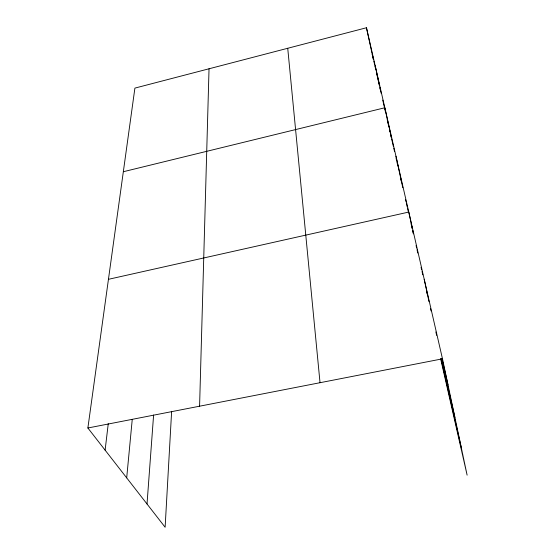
<?xml version="1.0" encoding="UTF-8"?>
<svg xmlns="http://www.w3.org/2000/svg" width="555" height="555" viewBox="0 0 555 555"><rect width="100%" height="100%" fill="white"/><g stroke="black" fill="none" stroke-linecap="round" stroke-linejoin="round"><path stroke-width="0.83" d="M199.585 406.204L209.034 68.785M171.634 411.304L165.126 527.25L87.877 427.995L134.9 88.106L366.466 27.75L442.481 358.821L467.123 475.149L440.573 358.537M147.019 503.982L153.603 415.015M126.693 477.862L132.25 419.365M105.117 450.14L108.26 423.652M123.335 171.724L384.837 107.753L389.02 127.109M108.447 279.311L408.785 212.059L412.372 228.764M87.877 427.995L442.481 358.821M373.425 59.399L372.1 53.606L373.376 59.531M373.806 61.057L374.563 64.366M374.944 66.024L375.7 69.333M376.651 73.475L379.495 85.9M381.216 93.393L379.877 87.551L380.633 90.867M382.756 100.136L385.656 112.776M387.196 119.519L388.937 127.102M389.326 128.788L390.096 132.159M391.254 137.217L390.484 133.845L391.199 137.161M391.636 138.896L393.377 146.485M393.766 148.164L394.536 151.536M396.083 158.279L396.659 160.804M397.047 162.49L397.817 165.862M400.523 177.655L402.826 187.736M405.511 199.453L406.087 201.958M406.468 203.636L407.238 206.98M407.62 208.652L408.39 212.003M411.075 223.721L412.226 228.736M412.608 230.415L413.371 233.759M416.063 245.49L416.638 248.009M417.02 249.688L417.79 253.038M421.058 267.302L421.633 269.82M422.022 271.492L422.785 274.85M426.441 290.785L427.211 294.143M430.479 308.413L431.055 310.939M435.876 331.973L436.646 335.345M442.044 358.905L448.024 384.997M441.468 358.683L454.927 417.575M441.1 359.12L461.392 448.1M375.083 65.275L379.558 85.914M366.466 27.75L371.906 52.774M395.965 156.226L401.681 182.713M389.388 128.795L390.116 132.159M424.2 279.214L429.008 301.719M412.733 230.429L413.447 233.773M287.733 48.271L320.027 382.714"/></g></svg>
